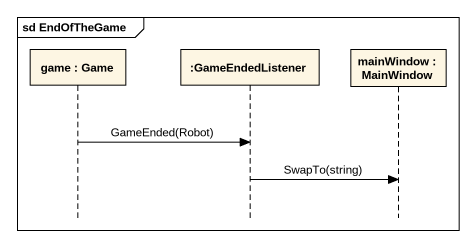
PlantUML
@startuml
mainframe sd EndOfTheGame
hide footbox
participant "game : Game" as game
participant ":GameEndedListener" as GameEndedListener
participant "mainWindow : MainWindow" as mainWindow

game -> GameEndedListener : GameEnded(Robot)
GameEndedListener -> mainWindow : SwapTo(string)
@enduml
